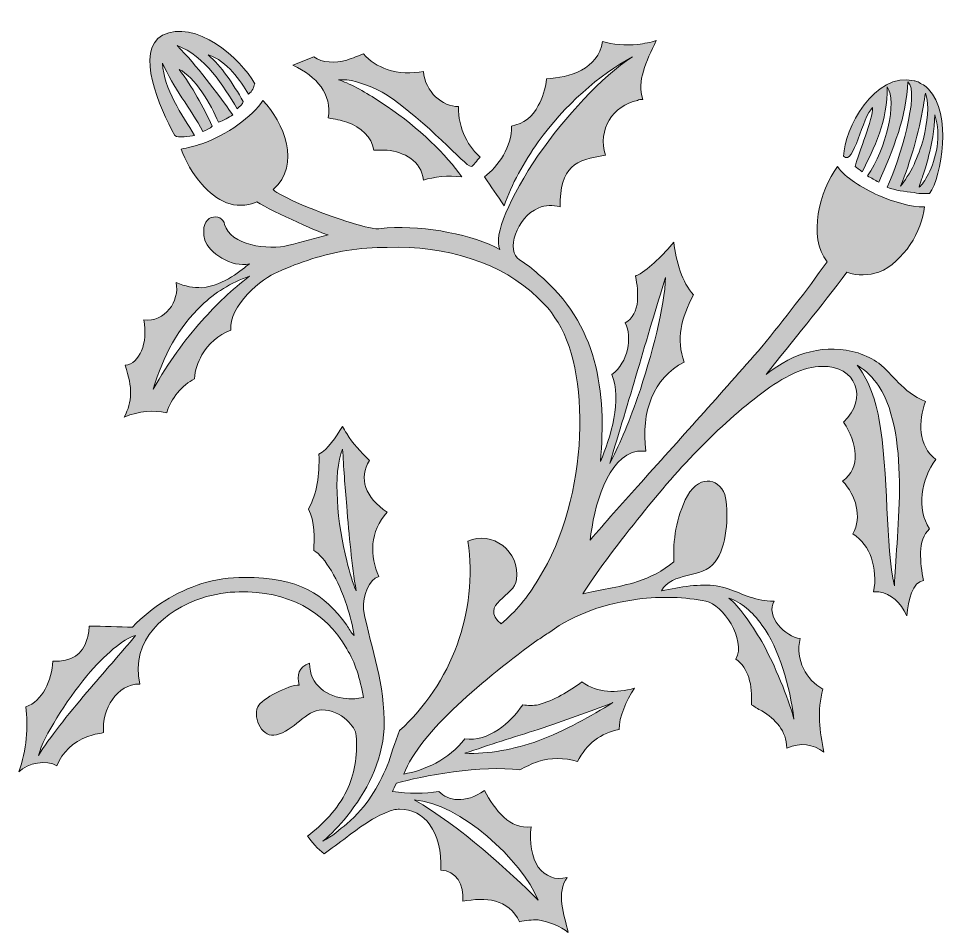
# Model space of a CAD drawing. Header units: inches. Extents: x -194 to 799, y -59 to 913.
import ezdxf

# ---------------------------------------------------------------- set-up
doc = ezdxf.new("R2010")
doc.units = ezdxf.units.IN
doc.header["$MEASUREMENT"] = 0
doc.layers.add('图层 1', color=7, linetype='Continuous')

# ---------------------------------------------------------------- blocks, each defined once
blk = doc.blocks.new('block 2')
at = {"layer": '图层 1', "true_color": 0xffffff}
h = blk.add_hatch(color=7, dxfattribs=at)
h.dxf.hatch_style = 2
edge = h.paths.add_edge_path()
edge.add_spline(control_points=[(-6.85, 788.91), (-20.08, 810.94), (-39.89, 838.47), (-40.99, 866), (-29.98, 840.66), (-11.26, 817.56), (1.96, 793.34), (5.26, 794.43), (9.66, 796.62), (11.87, 798.83), (1.96, 819.75), (-9.06, 840.66), (-23.37, 859.38), (-6.85, 851.68), (10.76, 821.94), (18.47, 803.23), (23.98, 804.32), (29.49, 808.74), (33.89, 810.94), (15.17, 836.27), (-3.55, 862.68), (-25.58, 884.72), (4.16, 873.71), (23.98, 841.78), (38.29, 817.56), (40.5, 819.75), (44.89, 821.94), (44.89, 825.26), (33.89, 843.97), (21.78, 862.68), (7.46, 874.82), (28.39, 868.2), (41.59, 847.27), (50.41, 832.97), (54.8, 836.27), (55.91, 840.66), (57.01, 843.97), (42.69, 871.49), (-6.85, 913.34), (-40.99, 895.72), (-70.72, 879.2), (-44.29, 818.65), (-27.78, 788.91), (-24.47, 785.63), (-12.35, 788.91), (-6.85, 788.91)], knot_values=[0, 0, 0, 0, 1, 1, 1, 2, 2, 2, 3, 3, 3, 4, 4, 4, 5, 5, 5, 6, 6, 6, 7, 7, 7, 8, 8, 8, 9, 9, 9, 10, 10, 10, 11, 11, 11, 12, 12, 12, 13, 13, 13, 14, 14, 14, 15, 15, 15, 15], degree=3, periodic=1)
h = blk.add_hatch(color=7, dxfattribs=at)
h.dxf.hatch_style = 2
edge = h.paths.add_edge_path()
edge.add_spline(control_points=[(770.5, 505.94), (745.17, 516.96), (736.37, 534.57), (720.96, 546.67), (714.35, 551.1), (707.74, 554.39), (698.93, 557.69), (664.8, 567.6), (630.66, 558.8), (600.94, 534.57), (628.46, 569.79), (660.39, 607.25), (686.82, 643.57), (698.93, 639.18), (709.94, 640.26), (720.96, 643.57), (747.38, 654.59), (767.19, 687.63), (769.4, 712.95), (755.08, 712.95), (736.37, 718.45), (720.96, 725.04), (702.25, 733.86), (685.72, 743.77), (676.9, 755.88), (658.19, 730.56), (644.98, 681.01), (665.9, 654.6), (643.88, 623.76), (620.76, 594.02), (596.53, 564.3), (553.59, 514.75), (508.45, 465.2), (464.41, 415.64), (446.79, 396.94), (430.27, 377.11), (413.75, 358.4), (418.16, 393.63), (431.37, 447.59), (464.41, 453.1), (466.61, 453.1), (469.91, 453.1), (473.22, 453.1), (467.71, 494.93), (480.92, 531.26), (513.96, 547.79), (505.15, 572.01), (510.65, 595.12), (523.87, 619.35), (511.76, 632.56), (505.15, 654.59), (502.94, 675.5), (491.93, 662.3), (477.62, 647.99), (464.41, 640.26), (463.31, 640.26), (462.2, 640.26), (462.2, 639.18), (463.31, 634.76), (463.31, 630.37), (464.41, 625.96), (464.41, 621.55), (464.41, 617.14), (464.41, 612.74), (463.31, 602.83), (458.9, 594.02), (451.19, 589.62), (458.9, 574.21), (454.5, 547.79), (436.88, 534.57), (447.89, 508.15), (435.78, 467.41), (424.77, 442.07), (431.37, 515.85), (422.57, 588.53), (358.7, 641.37), (353.2, 646.89), (345.49, 652.38), (338.89, 656.79), (323.47, 665.59), (335.59, 701.93), (358.7, 711.85), (366.41, 715.15), (374.12, 715.15), (381.83, 712.95), (381.83, 755.88), (398.34, 763.6), (430.28, 768), (421.46, 795.52), (437.98, 820.83), (464.41, 826.36), (465.51, 827.45), (467.71, 827.45), (469.91, 827.45), (463.31, 847.26), (473.22, 867.09), (484.22, 890.22), (478.72, 888.01), (471.01, 886.9), (464.41, 885.8), (451.19, 884.71), (437.97, 885.8), (426.97, 889.12), (422.57, 859.38), (391.73, 850.58), (367.51, 849.48), (366.41, 838.46), (363.11, 828.54), (358.7, 820.83), (353.2, 808.74), (343.29, 802.12), (330.07, 798.82), (331.18, 777.91), (315.76, 755.87), (301.45, 744.87), (309.16, 733.86), (314.66, 726.15), (322.37, 714.05), (330.07, 737.17), (343.28, 760.29), (358.7, 782.31), (386.23, 820.83), (423.66, 853.87), (458.9, 872.6), (425.87, 851.67), (387.33, 808.74), (358.7, 768), (328.97, 723.94), (310.26, 682.11), (317.96, 667.79), (289.34, 683.2), (239.79, 693.12), (197.95, 690.91), (193.54, 689.82), (190.24, 689.82), (185.84, 689.82), (175.93, 690.91), (166.02, 694.23), (155.01, 697.52), (116.46, 709.63), (76.83, 728.36), (76.83, 731.66), (106.56, 758.08), (87.84, 803.23), (65.82, 826.36), (54.8, 808.74), (27.28, 790), (0.85, 780.1), (-6.85, 777.91), (-14.56, 775.7), (-21.16, 774.6), (-16.76, 762.49), (-9.06, 748.17), (0.85, 737.17), (16.28, 719.55), (36.09, 708.53), (59.21, 718.45), (76.83, 707.43), (131.88, 683.2), (135.19, 683.2), (120.87, 679.91), (106.56, 675.5), (93.35, 672.21), (71.33, 666.68), (30.58, 672.21), (25.08, 694.23), (22.87, 707.43), (-3.55, 706.33), (4.16, 677.7), (7.46, 664.48), (32.78, 647.99), (51.5, 652.38), (43.8, 646.88), (25.07, 629.26), (0.85, 627.05), (-7.96, 627.05), (-16.76, 628.15), (-26.67, 632.56), (-22.27, 612.74), (-38.78, 589.62), (-60.8, 592.93), (-56.41, 567.6), (-65.21, 546.67), (-80.63, 544.47), (-72.91, 520.25), (-72.91, 505.93), (-81.73, 489.42), (-65.21, 496.03), (-50.89, 497.12), (-36.58, 493.83), (-32.18, 509.25), (-20.08, 523.56), (-6.85, 530.15), (-6.85, 538.97), (-3.55, 547.78), (0.85, 555.49), (7.46, 567.59), (18.47, 576.41), (31.69, 581.91), (28.39, 607.25), (65.82, 638.07), (81.23, 643.57), (105.46, 654.59), (129.67, 662.3), (155, 666.68), (169.32, 668.89), (183.64, 669.99), (197.95, 669.99), (260.71, 672.21), (320.16, 653.48), (358.7, 616.04), (365.31, 609.44), (371.92, 602.83), (376.32, 595.12), (414.86, 542.28), (413.75, 404.66), (358.7, 316.55), (347.7, 297.84), (334.48, 282.43), (319.06, 269.21), (294.84, 290.13), (334.48, 298.94), (335.58, 316.55), (339.98, 346.29), (309.15, 369.41), (283.83, 357.29), (294.84, 282.43), (266.21, 205.33), (211.15, 155.8), (205.65, 142.59), (202.35, 129.38), (197.95, 118.36), (188.04, 95.24), (177.02, 75.42), (155, 56.71), (147.3, 50.09), (139.59, 43.48), (129.68, 37.98), (138.49, 45.69), (147.3, 54.5), (155, 64.41), (175.93, 90.83), (192.44, 121.68), (194.64, 158), (195.74, 207.55), (181.43, 239.47), (172.62, 284.62), (172.62, 300.05), (178.13, 316.55), (189.14, 319.85), (179.23, 340.77), (179.23, 368.3), (197.95, 388.14), (174.82, 403.55), (167.12, 424.45), (179.23, 443.18), (169.32, 453.1), (161.61, 460.8), (155, 471.81), (152.8, 474), (151.7, 477.32), (150.59, 479.51), (142.89, 467.41), (135.19, 455.29), (125.28, 449.78), (126.38, 427.77), (123.08, 407.93), (114.26, 391.42), (120.87, 379.33), (120.87, 358.4), (119.76, 347.4), (131.88, 340.77), (146.19, 315.47), (155, 289.03), (158.3, 278), (161.61, 267.01), (162.71, 257.1), (159.41, 260.41), (157.2, 263.7), (155, 268.11), (130.78, 301.14), (104.35, 318.74), (46, 318.74), (30.58, 318.74), (15.17, 316.55), (0.85, 312.14), (-26.68, 303.33), (-52, 287.92), (-72.91, 265.91), (-87.23, 265.91), (-103.74, 267.01), (-119.17, 267.01), (-119.17, 261.51), (-120.26, 257.1), (-121.36, 252.7), (-125.77, 237.28), (-137.88, 228.47), (-157.7, 229.56), (-158.8, 209.76), (-168.71, 186.64), (-186.32, 181.12), (-184.13, 160.2), (-185.23, 134.87), (-194.04, 111.75), (-184.13, 121.68), (-164.31, 124.97), (-153.3, 118.36), (-147.79, 132.67), (-135.68, 143.69), (-121.37, 149.18), (-115.86, 151.39), (-109.26, 152.5), (-103.74, 153.6), (-105.95, 178.93), (-89.44, 205.34), (-65.21, 205.34), (-75.12, 252.7), (-38.79, 283.54), (0.85, 296.74), (14.07, 301.14), (28.39, 303.33), (40.5, 303.33), (91.14, 304.45), (131.88, 283.54), (155, 242.79), (163.81, 228.47), (169.32, 210.86), (172.62, 191.03), (166.02, 189.93), (160.51, 188.84), (155, 189.93), (134.08, 191.03), (115.37, 204.25), (115.37, 227.36), (103.25, 224.06), (102.15, 214.15), (104.35, 204.25), (93.34, 204.25), (64.72, 189.93), (60.31, 181.12), (54.8, 167.9), (65.82, 146.99), (80.13, 151.39), (97.74, 154.69), (112.06, 177.83), (128.58, 177.83), (138.48, 177.83), (148.39, 173.42), (155, 166.81), (160.51, 161.32), (164.91, 155.8), (164.91, 150.29), (167.11, 128.28), (162.71, 108.45), (155, 91.92), (145.09, 72.12), (129.67, 55.61), (113.16, 43.48), (117.56, 37.99), (124.17, 29.17), (130.78, 24.78), (138.48, 30.28), (146.19, 35.77), (155, 42.4), (169.32, 53.4), (184.73, 64.42), (197.95, 68.81), (202.35, 71.02), (206.75, 72.12), (211.15, 72.12), (237.58, 72.12), (256.3, 49.01), (255.2, 7.16), (270.62, 7.16), (280.53, -8.26), (278.32, -25.87), (302.54, -21.48), (326.77, -22.57), (338.88, -47.9), (345.49, -45.71), (352.09, -45.71), (358.7, -45.71), (370.81, -47.9), (381.82, -52.31), (390.63, -58.92), (386.22, -41.28), (377.42, -15.95), (389.52, -0.54), (376.32, -3.86), (366.41, 0.56), (358.7, 10.46), (352.09, 20.35), (348.79, 36.88), (350.99, 53.4), (328.97, 50.09), (312.45, 71.02), (301.45, 91.92), (280.53, 77.62), (262.9, 80.94), (253, 90.84), (237.58, 88.64), (221.06, 88.64), (203.45, 90.84), (204.54, 93.03), (205.65, 96.35), (207.85, 99.65), (233.17, 107.35), (300.34, 119.46), (338.88, 113.95), (345.49, 117.26), (352.09, 120.57), (358.7, 122.77), (371.92, 127.17), (386.22, 127.17), (400.54, 122.77), (409.35, 141.48), (425.86, 153.6), (444.58, 156.89), (444.58, 170.12), (452.29, 187.73), (461.1, 200.95), (441.28, 195.44), (422.56, 195.44), (404.94, 207.55), (391.73, 197.63), (375.21, 187.73), (358.7, 183.33), (353.19, 182.23), (347.69, 182.23), (342.18, 183.33), (328.97, 163.51), (305.84, 143.68), (280.53, 146.99), (264, 124.96), (236.49, 112.87), (215.56, 109.56), (233.17, 154.69), (302.54, 211.95), (358.7, 252.7), (363.1, 254.88), (366.41, 258.2), (370.81, 260.41), (397.23, 280.21), (431.37, 291.24), (464.4, 295.62), (489.73, 298.94), (515.05, 297.84), (537.08, 293.43), (554.69, 290.13), (580.01, 252.7), (569, 231.77), (582.22, 222.96), (586.62, 204.25), (585.52, 183.33), (588.82, 181.12), (592.13, 178.93), (596.53, 176.73), (610.84, 167.9), (622.96, 155.8), (622.96, 137.09), (638.37, 143.69), (650.48, 141.48), (662.59, 132.67), (658.19, 154.69), (654.89, 176.73), (661.5, 199.84), (643.87, 209.76), (631.76, 230.67), (637.27, 253.78), (621.86, 254.88), (599.83, 278), (609.74, 293.43), (604.24, 293.43), (599.83, 294.52), (596.53, 294.52), (578.92, 297.84), (565.7, 306.65), (548.08, 309.95), (531.57, 312.14), (509.55, 308.85), (489.73, 304.45), (500.74, 325.36), (532.67, 316.55), (546.98, 335.26), (559.09, 351.79), (561.29, 383.71), (558, 403.55), (553.59, 423.37), (531.57, 429.97), (517.25, 405.74), (505.15, 381.51), (501.85, 358.4), (502.94, 335.26), (490.83, 325.36), (477.62, 318.74), (464.4, 314.35), (443.48, 307.76), (422.57, 305.55), (406.05, 301.14), (419.25, 322.06), (440.17, 350.69), (464.4, 380.43), (502.94, 429.97), (552.49, 482.82), (596.53, 514.75), (619.65, 532.37), (641.67, 543.37), (660.39, 543.37), (696.73, 544.47), (709.94, 509.25), (683.52, 483.92), (697.83, 461.9), (702.24, 435.48), (682.41, 421.16), (696.73, 405.74), (703.34, 383.71), (693.43, 365), (712.15, 352.89), (719.85, 328.67), (715.45, 303.33), (717.65, 303.33), (718.75, 303.33), (720.95, 303.33), (734.17, 301.14), (744.08, 292.33), (750.68, 278), (751.78, 294.52), (757.29, 314.35), (768.3, 315.47), (765, 334.18), (761.69, 358.4), (774.91, 370.51), (760.59, 391.42), (766.1, 423.37), (781.51, 444.28), (762.8, 458.59), (762.8, 485.03), (770.5, 505.94)], knot_values=[0, 0, 0, 0, 1, 1, 1, 2, 2, 2, 3, 3, 3, 4, 4, 4, 5, 5, 5, 6, 6, 6, 7, 7, 7, 8, 8, 8, 9, 9, 9, 10, 10, 10, 11, 11, 11, 12, 12, 12, 13, 13, 13, 14, 14, 14, 15, 15, 15, 16, 16, 16, 17, 17, 17, 18, 18, 18, 19, 19, 19, 20, 20, 20, 21, 21, 21, 22, 22, 22, 23, 23, 23, 24, 24, 24, 25, 25, 25, 26, 26, 26, 27, 27, 27, 28, 28, 28, 29, 29, 29, 30, 30, 30, 31, 31, 31, 32, 32, 32, 33, 33, 33, 34, 34, 34, 35, 35, 35, 36, 36, 36, 37, 37, 37, 38, 38, 38, 39, 39, 39, 40, 40, 40, 41, 41, 41, 42, 42, 42, 43, 43, 43, 44, 44, 44, 45, 45, 45, 46, 46, 46, 47, 47, 47, 48, 48, 48, 49, 49, 49, 50, 50, 50, 51, 51, 51, 52, 52, 52, 53, 53, 53, 54, 54, 54, 55, 55, 55, 56, 56, 56, 57, 57, 57, 58, 58, 58, 59, 59, 59, 60, 60, 60, 61, 61, 61, 62, 62, 62, 63, 63, 63, 64, 64, 64, 65, 65, 65, 66, 66, 66, 67, 67, 67, 68, 68, 68, 69, 69, 69, 70, 70, 70, 71, 71, 71, 72, 72, 72, 73, 73, 73, 74, 74, 74, 75, 75, 75, 76, 76, 76, 77, 77, 77, 78, 78, 78, 79, 79, 79, 80, 80, 80, 81, 81, 81, 82, 82, 82, 83, 83, 83, 84, 84, 84, 85, 85, 85, 86, 86, 86, 87, 87, 87, 88, 88, 88, 89, 89, 89, 90, 90, 90, 91, 91, 91, 92, 92, 92, 93, 93, 93, 94, 94, 94, 95, 95, 95, 96, 96, 96, 97, 97, 97, 98, 98, 98, 99, 99, 99, 100, 100, 100, 101, 101, 101, 102, 102, 102, 103, 103, 103, 104, 104, 104, 105, 105, 105, 106, 106, 106, 107, 107, 107, 108, 108, 108, 109, 109, 109, 110, 110, 110, 111, 111, 111, 112, 112, 112, 113, 113, 113, 114, 114, 114, 115, 115, 115, 116, 116, 116, 117, 117, 117, 118, 118, 118, 119, 119, 119, 120, 120, 120, 121, 121, 121, 122, 122, 122, 123, 123, 123, 124, 124, 124, 125, 125, 125, 126, 126, 126, 127, 127, 127, 128, 128, 128, 129, 129, 129, 130, 130, 130, 131, 131, 131, 132, 132, 132, 133, 133, 133, 134, 134, 134, 135, 135, 135, 136, 136, 136, 137, 137, 137, 138, 138, 138, 139, 139, 139, 140, 140, 140, 141, 141, 141, 142, 142, 142, 143, 143, 143, 144, 144, 144, 145, 145, 145, 146, 146, 146, 147, 147, 147, 148, 148, 148, 149, 149, 149, 150, 150, 150, 151, 151, 151, 152, 152, 152, 153, 153, 153, 154, 154, 154, 155, 155, 155, 156, 156, 156, 157, 157, 157, 158, 158, 158, 159, 159, 159, 160, 160, 160, 161, 161, 161, 162, 162, 162, 163, 163, 163, 164, 164, 164, 165, 165, 165, 166, 166, 166, 167, 167, 167, 168, 168, 168, 169, 169, 169, 170, 170, 170, 171, 171, 171, 172, 172, 172, 173, 173, 173, 174, 174, 174, 175, 175, 175, 176, 176, 176, 177, 177, 177, 178, 178, 178, 179, 179, 179, 179], degree=3, periodic=1)
edge = h.paths.add_edge_path()
edge.add_spline(control_points=[(464.4, 538.97), (474.31, 573.11), (484.22, 606.14), (494.13, 638.08), (493.03, 607.25), (479.82, 555.49), (464.4, 510.36), (454.5, 481.71), (443.48, 456.39), (434.68, 439.88), (444.59, 472.9), (454.5, 505.94), (464.4, 538.97)], knot_values=[0, 0, 0, 0, 1, 1, 1, 2, 2, 2, 3, 3, 3, 4, 4, 4, 4], degree=3, periodic=1)
edge = h.paths.add_edge_path()
edge.add_spline(control_points=[(0.85, 591.82), (-17.87, 570.9), (-34.38, 547.79), (-50.89, 519.15), (-39.89, 554.39), (-24.47, 585.22), (0.85, 608.34), (14.07, 621.55), (31.69, 632.56), (51.5, 639.18), (32.78, 624.86), (16.28, 609.45), (0.85, 591.82)], knot_values=[0, 0, 0, 0, 1, 1, 1, 2, 2, 2, 3, 3, 3, 4, 4, 4, 4], degree=3, periodic=1)
edge = h.paths.add_edge_path()
edge.add_spline(control_points=[(-121.37, 196.54), (-142.29, 172.31), (-161.01, 148.09), (-173.12, 129.39), (-166.51, 151.39), (-144.49, 185.54), (-121.37, 214.15), (-102.66, 236.17), (-82.83, 253.79), (-69.61, 257.1), (-85.03, 238.38), (-103.74, 217.47), (-121.37, 196.54)], knot_values=[0, 0, 0, 0, 1, 1, 1, 2, 2, 2, 3, 3, 3, 4, 4, 4, 4], degree=3, periodic=1)
edge = h.paths.add_edge_path()
edge.add_spline(control_points=[(155, 336.37), (145.09, 374.91), (139.59, 429.97), (150.59, 455.3), (151.7, 436.58), (152.8, 415.65), (155, 394.73), (157.2, 362.8), (160.51, 331.98), (164.91, 304.45), (161.61, 312.14), (158.3, 323.17), (155, 336.37)], knot_values=[0, 0, 0, 0, 1, 1, 1, 2, 2, 2, 3, 3, 3, 4, 4, 4, 4], degree=3, periodic=1)
edge = h.paths.add_edge_path()
edge.add_spline(control_points=[(358.7, -24.77), (328.97, 4.96), (275.02, 54.5), (226.58, 82.02), (275.02, 78.73), (341.08, 18.17), (358.7, -24.77)], knot_values=[0, 0, 0, 0, 1, 1, 1, 2, 2, 2, 2], degree=3, periodic=1)
edge = h.paths.add_edge_path()
edge.add_spline(control_points=[(358.7, 156.89), (386.22, 166.81), (412.66, 175.61), (437.97, 185.54), (414.86, 171.21), (387.33, 155.8), (358.7, 144.8), (333.38, 135.98), (305.84, 130.47), (280.53, 131.57), (305.84, 140.38), (333.38, 149.18), (358.7, 156.89)], knot_values=[0, 0, 0, 0, 1, 1, 1, 2, 2, 2, 3, 3, 3, 4, 4, 4, 4], degree=3, periodic=1)
edge = h.paths.add_edge_path()
edge.add_spline(control_points=[(596.53, 268.11), (615.25, 242.79), (626.26, 203.15), (630.66, 167.9), (624.06, 192.14), (610.85, 224.06), (596.53, 250.5), (584.42, 270.3), (572.31, 287.92), (561.3, 296.74), (574.51, 292.33), (586.62, 282.43), (596.53, 268.11)], knot_values=[0, 0, 0, 0, 1, 1, 1, 2, 2, 2, 3, 3, 3, 4, 4, 4, 4], degree=3, periodic=1)
edge = h.paths.add_edge_path()
edge.add_spline(control_points=[(737.47, 309.95), (727.56, 350.69), (731.97, 429.97), (720.96, 488.33), (716.56, 511.45), (708.84, 531.26), (697.83, 544.47), (707.74, 538.97), (714.35, 531.26), (720.96, 522.45), (756.19, 467.41), (738.58, 356.21), (737.47, 309.95)], knot_values=[0, 0, 0, 0, 1, 1, 1, 2, 2, 2, 3, 3, 3, 4, 4, 4, 4], degree=3, periodic=1)
h = blk.add_hatch(color=7, dxfattribs=at)
h.dxf.hatch_style = 2
edge = h.paths.add_edge_path()
edge.add_spline(control_points=[(135.19, 807.64), (142.89, 806.54), (148.39, 805.43), (155, 803.23), (170.42, 797.72), (181.43, 787.82), (183.64, 773.49), (188.04, 773.49), (192.44, 773.49), (197.95, 773.49), (215.56, 771.3), (234.28, 762.49), (236.49, 741.56), (247.49, 744.88), (262.91, 747.07), (277.23, 744.88), (261.81, 768), (230.97, 797.72), (197.95, 819.75), (183.64, 829.65), (169.32, 838.47), (155, 845.06), (151.7, 846.17), (149.5, 847.27), (146.19, 848.38), (149.5, 848.38), (151.7, 848.38), (155, 848.38), (168.22, 846.17), (183.64, 840.66), (197.95, 831.86), (239.79, 804.32), (280.53, 756.98), (287.13, 755.88), (290.44, 756.98), (292.64, 762.49), (297.04, 765.79), (286.03, 774.61), (272.82, 796.62), (273.92, 819.75), (256.3, 819.75), (238.69, 835.16), (236.49, 857.19), (224.38, 854.98), (210.06, 854.98), (197.95, 859.38), (188.04, 862.69), (179.23, 868.2), (172.62, 875.9), (167.12, 873.71), (161.61, 871.49), (155.01, 869.29), (142.9, 866.01), (128.58, 866.01), (119.77, 872.6), (119.77, 872.6), (97.75, 863.79), (97.75, 863.79), (123.08, 851.68), (139.59, 832.97), (135.19, 807.64)], knot_values=[0, 0, 0, 0, 1, 1, 1, 2, 2, 2, 3, 3, 3, 4, 4, 4, 5, 5, 5, 6, 6, 6, 7, 7, 7, 8, 8, 8, 9, 9, 9, 10, 10, 10, 11, 11, 11, 12, 12, 12, 13, 13, 13, 14, 14, 14, 15, 15, 15, 16, 16, 16, 17, 17, 17, 18, 18, 18, 19, 19, 19, 20, 20, 20, 20], degree=3, periodic=1)
h = blk.add_hatch(color=7, dxfattribs=at)
h.dxf.hatch_style = 2
edge = h.paths.add_edge_path()
edge.add_spline(control_points=[(714.35, 818.65), (714.35, 806.54), (700.04, 771.3), (695.63, 755.88), (697.83, 754.78), (700.04, 752.58), (703.34, 750.38), (715.45, 774.61), (730.86, 805.43), (729.77, 840.66), (740.78, 825.26), (728.67, 774.61), (708.84, 745.97), (713.25, 743.77), (716.56, 741.56), (720.96, 739.37), (736.37, 774.61), (750.69, 809.85), (751.78, 846.17), (765, 835.16), (742.97, 762.49), (729.77, 733.86), (738.58, 730.56), (748.48, 729.46), (758.39, 728.36), (761.69, 727.26), (765, 727.26), (768.3, 727.26), (770.5, 727.26), (771.6, 727.26), (773.81, 727.26), (773.81, 727.26), (774.91, 727.26), (774.91, 727.26), (788.12, 745.97), (799.13, 812.05), (773.81, 838.46), (772.71, 839.56), (770.5, 841.78), (768.3, 842.87), (766.1, 843.97), (763.9, 845.06), (762.8, 846.17), (760.59, 846.17), (759.49, 847.27), (758.39, 847.27), (716.56, 857.19), (683.52, 795.52), (683.52, 766.89), (694.52, 755.88), (703.34, 809.85), (714.35, 818.65)], knot_values=[0, 0, 0, 0, 1, 1, 1, 2, 2, 2, 3, 3, 3, 4, 4, 4, 5, 5, 5, 6, 6, 6, 7, 7, 7, 8, 8, 8, 9, 9, 9, 10, 10, 10, 11, 11, 11, 12, 12, 12, 13, 13, 13, 14, 14, 14, 15, 15, 15, 16, 16, 16, 17, 17, 17, 17], degree=3, periodic=1)
edge = h.paths.add_edge_path()
edge.add_spline(control_points=[(780.41, 810.94), (788.12, 788.91), (781.51, 763.6), (773.81, 748.17), (771.6, 744.88), (770.5, 741.56), (768.3, 739.37), (767.19, 737.18), (765, 734.97), (763.9, 733.86), (765, 739.37), (767.19, 743.77), (768.3, 748.17), (770.5, 753.68), (772.71, 760.29), (773.81, 766.89), (777.11, 780.1), (780.41, 794.43), (780.41, 810.94)], knot_values=[0, 0, 0, 0, 1, 1, 1, 2, 2, 2, 3, 3, 3, 4, 4, 4, 5, 5, 5, 6, 6, 6, 6], degree=3, periodic=1)
edge = h.paths.add_edge_path()
edge.add_spline(control_points=[(768.3, 820.84), (769.4, 825.26), (769.4, 829.65), (770.5, 834.07), (774.91, 820.84), (772.71, 803.23), (768.3, 785.63), (766.1, 775.71), (761.7, 766.89), (758.39, 758.08), (753.99, 749.27), (748.48, 740.46), (744.08, 734.97), (749.58, 748.17), (753.99, 762.49), (758.39, 776.8), (762.8, 792.22), (766.1, 806.54), (768.3, 820.84)], knot_values=[0, 0, 0, 0, 1, 1, 1, 2, 2, 2, 3, 3, 3, 4, 4, 4, 5, 5, 5, 6, 6, 6, 6], degree=3, periodic=1)
at = {"layer": '图层 1', "lineweight": 0}
for points, knots in [([(-6.85, 788.91), (-20.08, 810.94), (-39.89, 838.47), (-40.99, 866), (-29.98, 840.66), (-11.26, 817.56), (1.96, 793.34), (5.26, 794.43), (9.66, 796.62), (11.87, 798.83), (1.96, 819.75), (-9.06, 840.66), (-23.37, 859.38), (-6.85, 851.68), (10.76, 821.94), (18.47, 803.23), (23.98, 804.32), (29.49, 808.74), (33.89, 810.94), (15.17, 836.27), (-3.55, 862.68), (-25.58, 884.72), (4.16, 873.71), (23.98, 841.78), (38.29, 817.56), (40.5, 819.75), (44.89, 821.94), (44.89, 825.26), (33.89, 843.97), (21.78, 862.68), (7.46, 874.82), (28.39, 868.2), (41.59, 847.27), (50.41, 832.97), (54.8, 836.27), (55.91, 840.66), (57.01, 843.97), (42.69, 871.49), (-6.85, 913.34), (-40.99, 895.72), (-70.72, 879.2), (-44.29, 818.65), (-27.78, 788.91), (-24.47, 785.63), (-12.35, 788.91), (-6.85, 788.91)], [0, 0, 0, 0, 1, 1, 1, 2, 2, 2, 3, 3, 3, 4, 4, 4, 5, 5, 5, 6, 6, 6, 7, 7, 7, 8, 8, 8, 9, 9, 9, 10, 10, 10, 11, 11, 11, 12, 12, 12, 13, 13, 13, 14, 14, 14, 15, 15, 15, 15]), ([(770.5, 505.94), (745.17, 516.96), (736.37, 534.57), (720.96, 546.67), (714.35, 551.1), (707.74, 554.39), (698.93, 557.69), (664.8, 567.6), (630.66, 558.8), (600.94, 534.57), (628.46, 569.79), (660.39, 607.25), (686.82, 643.57), (698.93, 639.18), (709.94, 640.26), (720.96, 643.57), (747.38, 654.59), (767.19, 687.63), (769.4, 712.95), (755.08, 712.95), (736.37, 718.45), (720.96, 725.04), (702.25, 733.86), (685.72, 743.77), (676.9, 755.88), (658.19, 730.56), (644.98, 681.01), (665.9, 654.6), (643.88, 623.76), (620.76, 594.02), (596.53, 564.3), (553.59, 514.75), (508.45, 465.2), (464.41, 415.64), (446.79, 396.94), (430.27, 377.11), (413.75, 358.4), (418.16, 393.63), (431.37, 447.59), (464.41, 453.1), (466.61, 453.1), (469.91, 453.1), (473.22, 453.1), (467.71, 494.93), (480.92, 531.26), (513.96, 547.79), (505.15, 572.01), (510.65, 595.12), (523.87, 619.35), (511.76, 632.56), (505.15, 654.59), (502.94, 675.5), (491.93, 662.3), (477.62, 647.99), (464.41, 640.26), (463.31, 640.26), (462.2, 640.26), (462.2, 639.18), (463.31, 634.76), (463.31, 630.37), (464.41, 625.96), (464.41, 621.55), (464.41, 617.14), (464.41, 612.74), (463.31, 602.83), (458.9, 594.02), (451.19, 589.62), (458.9, 574.21), (454.5, 547.79), (436.88, 534.57), (447.89, 508.15), (435.78, 467.41), (424.77, 442.07), (431.37, 515.85), (422.57, 588.53), (358.7, 641.37), (353.2, 646.89), (345.49, 652.38), (338.89, 656.79), (323.47, 665.59), (335.59, 701.93), (358.7, 711.85), (366.41, 715.15), (374.12, 715.15), (381.83, 712.95), (381.83, 755.88), (398.34, 763.6), (430.28, 768), (421.46, 795.52), (437.98, 820.83), (464.41, 826.36), (465.51, 827.45), (467.71, 827.45), (469.91, 827.45), (463.31, 847.26), (473.22, 867.09), (484.22, 890.22), (478.72, 888.01), (471.01, 886.9), (464.41, 885.8), (451.19, 884.71), (437.97, 885.8), (426.97, 889.12), (422.57, 859.38), (391.73, 850.58), (367.51, 849.48), (366.41, 838.46), (363.11, 828.54), (358.7, 820.83), (353.2, 808.74), (343.29, 802.12), (330.07, 798.82), (331.18, 777.91), (315.76, 755.87), (301.45, 744.87), (309.16, 733.86), (314.66, 726.15), (322.37, 714.05), (330.07, 737.17), (343.28, 760.29), (358.7, 782.31), (386.23, 820.83), (423.66, 853.87), (458.9, 872.6), (425.87, 851.67), (387.33, 808.74), (358.7, 768), (328.97, 723.94), (310.26, 682.11), (317.96, 667.79), (289.34, 683.2), (239.79, 693.12), (197.95, 690.91), (193.54, 689.82), (190.24, 689.82), (185.84, 689.82), (175.93, 690.91), (166.02, 694.23), (155.01, 697.52), (116.46, 709.63), (76.83, 728.36), (76.83, 731.66), (106.56, 758.08), (87.84, 803.23), (65.82, 826.36), (54.8, 808.74), (27.28, 790), (0.85, 780.1), (-6.85, 777.91), (-14.56, 775.7), (-21.16, 774.6), (-16.76, 762.49), (-9.06, 748.17), (0.85, 737.17), (16.28, 719.55), (36.09, 708.53), (59.21, 718.45), (76.83, 707.43), (131.88, 683.2), (135.19, 683.2), (120.87, 679.91), (106.56, 675.5), (93.35, 672.21), (71.33, 666.68), (30.58, 672.21), (25.08, 694.23), (22.87, 707.43), (-3.55, 706.33), (4.16, 677.7), (7.46, 664.48), (32.78, 647.99), (51.5, 652.38), (43.8, 646.88), (25.07, 629.26), (0.85, 627.05), (-7.96, 627.05), (-16.76, 628.15), (-26.67, 632.56), (-22.27, 612.74), (-38.78, 589.62), (-60.8, 592.93), (-56.41, 567.6), (-65.21, 546.67), (-80.63, 544.47), (-72.91, 520.25), (-72.91, 505.93), (-81.73, 489.42), (-65.21, 496.03), (-50.89, 497.12), (-36.58, 493.83), (-32.18, 509.25), (-20.08, 523.56), (-6.85, 530.15), (-6.85, 538.97), (-3.55, 547.78), (0.85, 555.49), (7.46, 567.59), (18.47, 576.41), (31.69, 581.91), (28.39, 607.25), (65.82, 638.07), (81.23, 643.57), (105.46, 654.59), (129.67, 662.3), (155, 666.68), (169.32, 668.89), (183.64, 669.99), (197.95, 669.99), (260.71, 672.21), (320.16, 653.48), (358.7, 616.04), (365.31, 609.44), (371.92, 602.83), (376.32, 595.12), (414.86, 542.28), (413.75, 404.66), (358.7, 316.55), (347.7, 297.84), (334.48, 282.43), (319.06, 269.21), (294.84, 290.13), (334.48, 298.94), (335.58, 316.55), (339.98, 346.29), (309.15, 369.41), (283.83, 357.29), (294.84, 282.43), (266.21, 205.33), (211.15, 155.8), (205.65, 142.59), (202.35, 129.38), (197.95, 118.36), (188.04, 95.24), (177.02, 75.42), (155, 56.71), (147.3, 50.09), (139.59, 43.48), (129.68, 37.98), (138.49, 45.69), (147.3, 54.5), (155, 64.41), (175.93, 90.83), (192.44, 121.68), (194.64, 158), (195.74, 207.55), (181.43, 239.47), (172.62, 284.62), (172.62, 300.05), (178.13, 316.55), (189.14, 319.85), (179.23, 340.77), (179.23, 368.3), (197.95, 388.14), (174.82, 403.55), (167.12, 424.45), (179.23, 443.18), (169.32, 453.1), (161.61, 460.8), (155, 471.81), (152.8, 474), (151.7, 477.32), (150.59, 479.51), (142.89, 467.41), (135.19, 455.29), (125.28, 449.78), (126.38, 427.77), (123.08, 407.93), (114.26, 391.42), (120.87, 379.33), (120.87, 358.4), (119.76, 347.4), (131.88, 340.77), (146.19, 315.47), (155, 289.03), (158.3, 278), (161.61, 267.01), (162.71, 257.1), (159.41, 260.41), (157.2, 263.7), (155, 268.11), (130.78, 301.14), (104.35, 318.74), (46, 318.74), (30.58, 318.74), (15.17, 316.55), (0.85, 312.14), (-26.68, 303.33), (-52, 287.92), (-72.91, 265.91), (-87.23, 265.91), (-103.74, 267.01), (-119.17, 267.01), (-119.17, 261.51), (-120.26, 257.1), (-121.36, 252.7), (-125.77, 237.28), (-137.88, 228.47), (-157.7, 229.56), (-158.8, 209.76), (-168.71, 186.64), (-186.32, 181.12), (-184.13, 160.2), (-185.23, 134.87), (-194.04, 111.75), (-184.13, 121.68), (-164.31, 124.97), (-153.3, 118.36), (-147.79, 132.67), (-135.68, 143.69), (-121.37, 149.18), (-115.86, 151.39), (-109.26, 152.5), (-103.74, 153.6), (-105.95, 178.93), (-89.44, 205.34), (-65.21, 205.34), (-75.12, 252.7), (-38.79, 283.54), (0.85, 296.74), (14.07, 301.14), (28.39, 303.33), (40.5, 303.33), (91.14, 304.45), (131.88, 283.54), (155, 242.79), (163.81, 228.47), (169.32, 210.86), (172.62, 191.03), (166.02, 189.93), (160.51, 188.84), (155, 189.93), (134.08, 191.03), (115.37, 204.25), (115.37, 227.36), (103.25, 224.06), (102.15, 214.15), (104.35, 204.25), (93.34, 204.25), (64.72, 189.93), (60.31, 181.12), (54.8, 167.9), (65.82, 146.99), (80.13, 151.39), (97.74, 154.69), (112.06, 177.83), (128.58, 177.83), (138.48, 177.83), (148.39, 173.42), (155, 166.81), (160.51, 161.32), (164.91, 155.8), (164.91, 150.29), (167.11, 128.28), (162.71, 108.45), (155, 91.92), (145.09, 72.12), (129.67, 55.61), (113.16, 43.48), (117.56, 37.99), (124.17, 29.17), (130.78, 24.78), (138.48, 30.28), (146.19, 35.77), (155, 42.4), (169.32, 53.4), (184.73, 64.42), (197.95, 68.81), (202.35, 71.02), (206.75, 72.12), (211.15, 72.12), (237.58, 72.12), (256.3, 49.01), (255.2, 7.16), (270.62, 7.16), (280.53, -8.26), (278.32, -25.87), (302.54, -21.48), (326.77, -22.57), (338.88, -47.9), (345.49, -45.71), (352.09, -45.71), (358.7, -45.71), (370.81, -47.9), (381.82, -52.31), (390.63, -58.92), (386.22, -41.28), (377.42, -15.95), (389.52, -0.54), (376.32, -3.86), (366.41, 0.56), (358.7, 10.46), (352.09, 20.35), (348.79, 36.88), (350.99, 53.4), (328.97, 50.09), (312.45, 71.02), (301.45, 91.92), (280.53, 77.62), (262.9, 80.94), (253, 90.84), (237.58, 88.64), (221.06, 88.64), (203.45, 90.84), (204.54, 93.03), (205.65, 96.35), (207.85, 99.65), (233.17, 107.35), (300.34, 119.46), (338.88, 113.95), (345.49, 117.26), (352.09, 120.57), (358.7, 122.77), (371.92, 127.17), (386.22, 127.17), (400.54, 122.77), (409.35, 141.48), (425.86, 153.6), (444.58, 156.89), (444.58, 170.12), (452.29, 187.73), (461.1, 200.95), (441.28, 195.44), (422.56, 195.44), (404.94, 207.55), (391.73, 197.63), (375.21, 187.73), (358.7, 183.33), (353.19, 182.23), (347.69, 182.23), (342.18, 183.33), (328.97, 163.51), (305.84, 143.68), (280.53, 146.99), (264, 124.96), (236.49, 112.87), (215.56, 109.56), (233.17, 154.69), (302.54, 211.95), (358.7, 252.7), (363.1, 254.88), (366.41, 258.2), (370.81, 260.41), (397.23, 280.21), (431.37, 291.24), (464.4, 295.62), (489.73, 298.94), (515.05, 297.84), (537.08, 293.43), (554.69, 290.13), (580.01, 252.7), (569, 231.77), (582.22, 222.96), (586.62, 204.25), (585.52, 183.33), (588.82, 181.12), (592.13, 178.93), (596.53, 176.73), (610.84, 167.9), (622.96, 155.8), (622.96, 137.09), (638.37, 143.69), (650.48, 141.48), (662.59, 132.67), (658.19, 154.69), (654.89, 176.73), (661.5, 199.84), (643.87, 209.76), (631.76, 230.67), (637.27, 253.78), (621.86, 254.88), (599.83, 278), (609.74, 293.43), (604.24, 293.43), (599.83, 294.52), (596.53, 294.52), (578.92, 297.84), (565.7, 306.65), (548.08, 309.95), (531.57, 312.14), (509.55, 308.85), (489.73, 304.45), (500.74, 325.36), (532.67, 316.55), (546.98, 335.26), (559.09, 351.79), (561.29, 383.71), (558, 403.55), (553.59, 423.37), (531.57, 429.97), (517.25, 405.74), (505.15, 381.51), (501.85, 358.4), (502.94, 335.26), (490.83, 325.36), (477.62, 318.74), (464.4, 314.35), (443.48, 307.76), (422.57, 305.55), (406.05, 301.14), (419.25, 322.06), (440.17, 350.69), (464.4, 380.43), (502.94, 429.97), (552.49, 482.82), (596.53, 514.75), (619.65, 532.37), (641.67, 543.37), (660.39, 543.37), (696.73, 544.47), (709.94, 509.25), (683.52, 483.92), (697.83, 461.9), (702.24, 435.48), (682.41, 421.16), (696.73, 405.74), (703.34, 383.71), (693.43, 365), (712.15, 352.89), (719.85, 328.67), (715.45, 303.33), (717.65, 303.33), (718.75, 303.33), (720.95, 303.33), (734.17, 301.14), (744.08, 292.33), (750.68, 278), (751.78, 294.52), (757.29, 314.35), (768.3, 315.47), (765, 334.18), (761.69, 358.4), (774.91, 370.51), (760.59, 391.42), (766.1, 423.37), (781.51, 444.28), (762.8, 458.59), (762.8, 485.03), (770.5, 505.94)], [0, 0, 0, 0, 1, 1, 1, 2, 2, 2, 3, 3, 3, 4, 4, 4, 5, 5, 5, 6, 6, 6, 7, 7, 7, 8, 8, 8, 9, 9, 9, 10, 10, 10, 11, 11, 11, 12, 12, 12, 13, 13, 13, 14, 14, 14, 15, 15, 15, 16, 16, 16, 17, 17, 17, 18, 18, 18, 19, 19, 19, 20, 20, 20, 21, 21, 21, 22, 22, 22, 23, 23, 23, 24, 24, 24, 25, 25, 25, 26, 26, 26, 27, 27, 27, 28, 28, 28, 29, 29, 29, 30, 30, 30, 31, 31, 31, 32, 32, 32, 33, 33, 33, 34, 34, 34, 35, 35, 35, 36, 36, 36, 37, 37, 37, 38, 38, 38, 39, 39, 39, 40, 40, 40, 41, 41, 41, 42, 42, 42, 43, 43, 43, 44, 44, 44, 45, 45, 45, 46, 46, 46, 47, 47, 47, 48, 48, 48, 49, 49, 49, 50, 50, 50, 51, 51, 51, 52, 52, 52, 53, 53, 53, 54, 54, 54, 55, 55, 55, 56, 56, 56, 57, 57, 57, 58, 58, 58, 59, 59, 59, 60, 60, 60, 61, 61, 61, 62, 62, 62, 63, 63, 63, 64, 64, 64, 65, 65, 65, 66, 66, 66, 67, 67, 67, 68, 68, 68, 69, 69, 69, 70, 70, 70, 71, 71, 71, 72, 72, 72, 73, 73, 73, 74, 74, 74, 75, 75, 75, 76, 76, 76, 77, 77, 77, 78, 78, 78, 79, 79, 79, 80, 80, 80, 81, 81, 81, 82, 82, 82, 83, 83, 83, 84, 84, 84, 85, 85, 85, 86, 86, 86, 87, 87, 87, 88, 88, 88, 89, 89, 89, 90, 90, 90, 91, 91, 91, 92, 92, 92, 93, 93, 93, 94, 94, 94, 95, 95, 95, 96, 96, 96, 97, 97, 97, 98, 98, 98, 99, 99, 99, 100, 100, 100, 101, 101, 101, 102, 102, 102, 103, 103, 103, 104, 104, 104, 105, 105, 105, 106, 106, 106, 107, 107, 107, 108, 108, 108, 109, 109, 109, 110, 110, 110, 111, 111, 111, 112, 112, 112, 113, 113, 113, 114, 114, 114, 115, 115, 115, 116, 116, 116, 117, 117, 117, 118, 118, 118, 119, 119, 119, 120, 120, 120, 121, 121, 121, 122, 122, 122, 123, 123, 123, 124, 124, 124, 125, 125, 125, 126, 126, 126, 127, 127, 127, 128, 128, 128, 129, 129, 129, 130, 130, 130, 131, 131, 131, 132, 132, 132, 133, 133, 133, 134, 134, 134, 135, 135, 135, 136, 136, 136, 137, 137, 137, 138, 138, 138, 139, 139, 139, 140, 140, 140, 141, 141, 141, 142, 142, 142, 143, 143, 143, 144, 144, 144, 145, 145, 145, 146, 146, 146, 147, 147, 147, 148, 148, 148, 149, 149, 149, 150, 150, 150, 151, 151, 151, 152, 152, 152, 153, 153, 153, 154, 154, 154, 155, 155, 155, 156, 156, 156, 157, 157, 157, 158, 158, 158, 159, 159, 159, 160, 160, 160, 161, 161, 161, 162, 162, 162, 163, 163, 163, 164, 164, 164, 165, 165, 165, 166, 166, 166, 167, 167, 167, 168, 168, 168, 169, 169, 169, 170, 170, 170, 171, 171, 171, 172, 172, 172, 173, 173, 173, 174, 174, 174, 175, 175, 175, 176, 176, 176, 177, 177, 177, 178, 178, 178, 179, 179, 179, 179]), ([(135.19, 807.64), (142.89, 806.54), (148.39, 805.43), (155, 803.23), (170.42, 797.72), (181.43, 787.82), (183.64, 773.49), (188.04, 773.49), (192.44, 773.49), (197.95, 773.49), (215.56, 771.3), (234.28, 762.49), (236.49, 741.56), (247.49, 744.88), (262.91, 747.07), (277.23, 744.88), (261.81, 768), (230.97, 797.72), (197.95, 819.75), (183.64, 829.65), (169.32, 838.47), (155, 845.06), (151.7, 846.17), (149.5, 847.27), (146.19, 848.38), (149.5, 848.38), (151.7, 848.38), (155, 848.38), (168.22, 846.17), (183.64, 840.66), (197.95, 831.86), (239.79, 804.32), (280.53, 756.98), (287.13, 755.88), (290.44, 756.98), (292.64, 762.49), (297.04, 765.79), (286.03, 774.61), (272.82, 796.62), (273.92, 819.75), (256.3, 819.75), (238.69, 835.16), (236.49, 857.19), (224.38, 854.98), (210.06, 854.98), (197.95, 859.38), (188.04, 862.69), (179.23, 868.2), (172.62, 875.9), (167.12, 873.71), (161.61, 871.49), (155.01, 869.29), (142.9, 866.01), (128.58, 866.01), (119.77, 872.6), (119.77, 872.6), (97.75, 863.79), (97.75, 863.79), (123.08, 851.68), (139.59, 832.97), (135.19, 807.64)], [0, 0, 0, 0, 1, 1, 1, 2, 2, 2, 3, 3, 3, 4, 4, 4, 5, 5, 5, 6, 6, 6, 7, 7, 7, 8, 8, 8, 9, 9, 9, 10, 10, 10, 11, 11, 11, 12, 12, 12, 13, 13, 13, 14, 14, 14, 15, 15, 15, 16, 16, 16, 17, 17, 17, 18, 18, 18, 19, 19, 19, 20, 20, 20, 20]), ([(714.35, 818.65), (714.35, 806.54), (700.04, 771.3), (695.63, 755.88), (697.83, 754.78), (700.04, 752.58), (703.34, 750.38), (715.45, 774.61), (730.86, 805.43), (729.77, 840.66), (740.78, 825.26), (728.67, 774.61), (708.84, 745.97), (713.25, 743.77), (716.56, 741.56), (720.96, 739.37), (736.37, 774.61), (750.69, 809.85), (751.78, 846.17), (765, 835.16), (742.97, 762.49), (729.77, 733.86), (738.58, 730.56), (748.48, 729.46), (758.39, 728.36), (761.69, 727.26), (765, 727.26), (768.3, 727.26), (770.5, 727.26), (771.6, 727.26), (773.81, 727.26), (773.81, 727.26), (774.91, 727.26), (774.91, 727.26), (788.12, 745.97), (799.13, 812.05), (773.81, 838.46), (772.71, 839.56), (770.5, 841.78), (768.3, 842.87), (766.1, 843.97), (763.9, 845.06), (762.8, 846.17), (760.59, 846.17), (759.49, 847.27), (758.39, 847.27), (716.56, 857.19), (683.52, 795.52), (683.52, 766.89), (694.52, 755.88), (703.34, 809.85), (714.35, 818.65)], [0, 0, 0, 0, 1, 1, 1, 2, 2, 2, 3, 3, 3, 4, 4, 4, 5, 5, 5, 6, 6, 6, 7, 7, 7, 8, 8, 8, 9, 9, 9, 10, 10, 10, 11, 11, 11, 12, 12, 12, 13, 13, 13, 14, 14, 14, 15, 15, 15, 16, 16, 16, 17, 17, 17, 17]), ([(768.3, 820.84), (769.4, 825.26), (769.4, 829.65), (770.5, 834.07), (774.91, 820.84), (772.71, 803.23), (768.3, 785.63), (766.1, 775.71), (761.7, 766.89), (758.39, 758.08), (753.99, 749.27), (748.48, 740.46), (744.08, 734.97), (749.58, 748.17), (753.99, 762.49), (758.39, 776.8), (762.8, 792.22), (766.1, 806.54), (768.3, 820.84)], [0, 0, 0, 0, 1, 1, 1, 2, 2, 2, 3, 3, 3, 4, 4, 4, 5, 5, 5, 6, 6, 6, 6]), ([(780.41, 810.94), (788.12, 788.91), (781.51, 763.6), (773.81, 748.17), (771.6, 744.88), (770.5, 741.56), (768.3, 739.37), (767.19, 737.18), (765, 734.97), (763.9, 733.86), (765, 739.37), (767.19, 743.77), (768.3, 748.17), (770.5, 753.68), (772.71, 760.29), (773.81, 766.89), (777.11, 780.1), (780.41, 794.43), (780.41, 810.94)], [0, 0, 0, 0, 1, 1, 1, 2, 2, 2, 3, 3, 3, 4, 4, 4, 5, 5, 5, 6, 6, 6, 6]), ([(0.85, 591.82), (-17.87, 570.9), (-34.38, 547.79), (-50.89, 519.15), (-39.89, 554.39), (-24.47, 585.22), (0.85, 608.34), (14.07, 621.55), (31.69, 632.56), (51.5, 639.18), (32.78, 624.86), (16.28, 609.45), (0.85, 591.82)], [0, 0, 0, 0, 1, 1, 1, 2, 2, 2, 3, 3, 3, 4, 4, 4, 4]), ([(464.4, 538.97), (474.31, 573.11), (484.22, 606.14), (494.13, 638.08), (493.03, 607.25), (479.82, 555.49), (464.4, 510.36), (454.5, 481.71), (443.48, 456.39), (434.68, 439.88), (444.59, 472.9), (454.5, 505.94), (464.4, 538.97)], [0, 0, 0, 0, 1, 1, 1, 2, 2, 2, 3, 3, 3, 4, 4, 4, 4]), ([(737.47, 309.95), (727.56, 350.69), (731.97, 429.97), (720.96, 488.33), (716.56, 511.45), (708.84, 531.26), (697.83, 544.47), (707.74, 538.97), (714.35, 531.26), (720.96, 522.45), (756.19, 467.41), (738.58, 356.21), (737.47, 309.95)], [0, 0, 0, 0, 1, 1, 1, 2, 2, 2, 3, 3, 3, 4, 4, 4, 4]), ([(155, 336.37), (145.09, 374.91), (139.59, 429.97), (150.59, 455.3), (151.7, 436.58), (152.8, 415.65), (155, 394.73), (157.2, 362.8), (160.51, 331.98), (164.91, 304.45), (161.61, 312.14), (158.3, 323.17), (155, 336.37)], [0, 0, 0, 0, 1, 1, 1, 2, 2, 2, 3, 3, 3, 4, 4, 4, 4]), ([(596.53, 268.11), (615.25, 242.79), (626.26, 203.15), (630.66, 167.9), (624.06, 192.14), (610.85, 224.06), (596.53, 250.5), (584.42, 270.3), (572.31, 287.92), (561.3, 296.74), (574.51, 292.33), (586.62, 282.43), (596.53, 268.11)], [0, 0, 0, 0, 1, 1, 1, 2, 2, 2, 3, 3, 3, 4, 4, 4, 4]), ([(-121.37, 196.54), (-142.29, 172.31), (-161.01, 148.09), (-173.12, 129.39), (-166.51, 151.39), (-144.49, 185.54), (-121.37, 214.15), (-102.66, 236.17), (-82.83, 253.79), (-69.61, 257.1), (-85.03, 238.38), (-103.74, 217.47), (-121.37, 196.54)], [0, 0, 0, 0, 1, 1, 1, 2, 2, 2, 3, 3, 3, 4, 4, 4, 4]), ([(358.7, 156.89), (386.22, 166.81), (412.66, 175.61), (437.97, 185.54), (414.86, 171.21), (387.33, 155.8), (358.7, 144.8), (333.38, 135.98), (305.84, 130.47), (280.53, 131.57), (305.84, 140.38), (333.38, 149.18), (358.7, 156.89)], [0, 0, 0, 0, 1, 1, 1, 2, 2, 2, 3, 3, 3, 4, 4, 4, 4]), ([(358.7, -24.77), (328.97, 4.96), (275.02, 54.5), (226.58, 82.02), (275.02, 78.73), (341.08, 18.17), (358.7, -24.77)], [0, 0, 0, 0, 1, 1, 1, 2, 2, 2, 2])]:
    blk.add_open_spline(points, degree=3, knots=knots, dxfattribs=at)

msp = doc.modelspace()

# ---------------------------------------------------------------- block references
at = {"layer": '图层 1'}
msp.add_blockref('block 2', (0, 0), dxfattribs=at)

doc.saveas('drawing.dxf')
